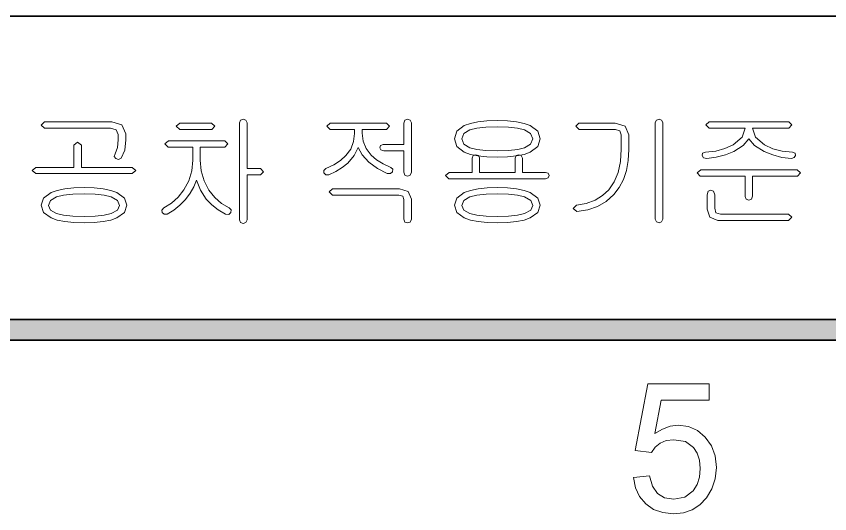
# Model space of a CAD drawing. Extents: x 23 to 417, y 3 to 294.
# Drawn here: x 231.19 to 249.96, y 5.75 to 17.24 of the extents above; entities that cross this region are included whole.
import ezdxf

# ---------------------------------------------------------------- set-up
doc = ezdxf.new("R2010")
doc.units = 0

msp = doc.modelspace()

# ---------------------------------------------------------------- linework, layer by layer
at = {"color": 7, "lineweight": 35}
for p, q in [((230.762, 17.237), (250.762, 17.237)), ((30.237, 10.238), (409.763, 10.238)), ((410.237, 9.762), (29.763, 9.762))]:
    msp.add_line(p, q, dxfattribs=at)
at = {"color": 7, "lineweight": 13}
for points in [[(236.517, 13.72), (236.517, 14.78), (236.488, 14.84), (236.428, 14.858), (236.369, 14.84), (236.342, 14.779), (236.342, 12.535), (236.369, 12.475), (236.428, 12.452), (236.488, 12.475), (236.517, 12.535), (236.517, 13.574), (236.829, 13.574), (236.896, 13.649), (236.829, 13.72)], [(240.309, 13.634), (240.309, 14.774), (240.28, 14.838), (240.221, 14.858), (240.16, 14.835), (240.134, 14.772), (240.134, 14.274), (239.658, 14.274), (239.599, 14.254), (239.58, 14.203), (239.605, 14.151), (239.672, 14.128), (240.134, 14.128), (240.134, 13.634), (240.16, 13.568), (240.221, 13.545), (240.28, 13.568)], [(246.113, 12.555), (246.113, 14.781), (246.084, 14.84), (246.026, 14.858), (245.964, 14.84), (245.938, 14.781), (245.938, 12.555), (245.964, 12.489), (246.026, 12.466), (246.084, 12.489)], [(233.399, 14.799), (231.84, 14.799), (231.763, 14.726), (231.84, 14.653), (233.369, 14.653), (233.494, 14.616), (233.542, 14.508), (233.542, 14.388), (233.528, 14.209), (233.471, 14.064), (233.454, 13.998), (233.491, 13.95), (233.548, 13.932), (233.609, 13.964), (233.697, 14.149), (233.717, 14.383), (233.717, 14.522), (233.629, 14.729)], [(235.697, 14.77), (234.968, 14.77), (234.885, 14.699), (234.968, 14.624), (235.708, 14.624), (235.774, 14.699)], [(239.735, 14.77), (238.435, 14.77), (238.356, 14.699), (238.433, 14.624), (238.996, 14.624), (238.996, 14.531), (238.975, 14.342), (238.909, 14.172), (238.8, 14.02), (238.676, 13.909), (238.52, 13.809), (238.333, 13.72), (238.285, 13.675), (238.29, 13.619), (238.336, 13.577), (238.404, 13.574), (238.566, 13.653), (238.712, 13.744), (238.84, 13.848), (238.988, 14.02), (239.083, 14.205), (239.17, 14.036), (239.331, 13.865), (239.526, 13.723), (239.747, 13.609), (239.824, 13.603), (239.875, 13.645), (239.88, 13.705), (239.832, 13.749), (239.656, 13.83), (239.505, 13.924), (239.382, 14.03), (239.265, 14.182), (239.195, 14.351), (239.171, 14.537), (239.171, 14.624), (239.735, 14.624), (239.807, 14.699)], [(242.292, 14.828), (242.053, 14.821), (241.846, 14.8), (241.672, 14.764), (241.531, 14.714), (241.358, 14.583), (241.301, 14.405), (241.358, 14.23), (241.531, 14.099), (241.672, 14.048), (241.846, 14.012), (242.053, 13.99), (242.292, 13.983), (242.53, 13.99), (242.736, 14.012), (242.91, 14.048), (243.051, 14.099), (243.226, 14.23), (243.284, 14.405), (243.226, 14.583), (243.051, 14.714), (242.91, 14.764), (242.736, 14.8), (242.53, 14.821)], [(242.291, 14.683), (242.552, 14.675), (242.761, 14.652), (242.918, 14.614), (243.061, 14.528), (243.109, 14.404), (243.061, 14.283), (242.918, 14.197), (242.762, 14.159), (242.553, 14.136), (242.291, 14.128), (242.027, 14.136), (241.817, 14.159), (241.661, 14.197), (241.522, 14.281), (241.476, 14.404), (241.522, 14.528), (241.661, 14.614), (241.818, 14.652), (242.028, 14.675)], [(245.01, 14.77), (244.177, 14.77), (244.101, 14.699), (244.179, 14.624), (245.016, 14.624), (245.117, 14.593), (245.151, 14.501), (245.151, 14.167), (245.133, 13.882), (245.079, 13.631), (244.991, 13.414), (244.866, 13.232), (244.721, 13.095), (244.548, 12.989), (244.346, 12.916), (244.116, 12.874), (244.042, 12.797), (244.128, 12.728), (244.38, 12.766), (244.605, 12.843), (244.805, 12.962), (244.978, 13.12), (245.103, 13.284), (245.201, 13.471), (245.27, 13.679), (245.312, 13.909), (245.326, 14.161), (245.326, 14.498), (245.239, 14.696)], [(249.017, 14.799), (247.184, 14.799), (247.105, 14.728), (247.181, 14.653), (248.009, 14.653), (247.939, 14.447), (247.731, 14.27), (247.543, 14.182), (247.332, 14.126), (247.099, 14.099), (247.029, 14.075), (247.017, 14.024), (247.048, 13.972), (247.125, 13.953), (247.346, 13.982), (247.554, 14.036), (247.749, 14.116), (247.966, 14.252), (248.096, 14.406), (248.23, 14.254), (248.45, 14.116), (248.648, 14.034), (248.857, 13.98), (249.077, 13.953), (249.145, 13.975), (249.176, 14.024), (249.164, 14.075), (249.105, 14.099), (248.865, 14.123), (248.648, 14.18), (248.456, 14.27), (248.252, 14.445), (248.184, 14.653), (249.017, 14.653), (249.088, 14.728)], [(232.521, 14.259), (232.521, 13.749), (231.644, 13.749), (231.559, 13.678), (231.645, 13.603), (233.865, 13.603), (233.951, 13.678), (233.864, 13.749), (232.696, 13.749), (232.696, 14.259), (232.607, 14.333)], [(236.002, 14.362), (234.702, 14.362), (234.622, 14.29), (234.699, 14.216), (235.263, 14.216), (235.263, 13.917), (235.241, 13.669), (235.173, 13.44), (235.061, 13.227), (234.929, 13.061), (234.773, 12.923), (234.594, 12.812), (234.548, 12.763), (234.557, 12.703), (234.602, 12.664), (234.671, 12.669), (234.824, 12.76), (234.967, 12.872), (235.098, 13.005), (235.206, 13.15), (235.29, 13.298), (235.349, 13.45), (235.439, 13.223), (235.577, 13.017), (235.703, 12.884), (235.85, 12.769), (236.016, 12.669), (236.096, 12.661), (236.144, 12.703), (236.153, 12.766), (236.104, 12.815), (235.926, 12.914), (235.77, 13.049), (235.637, 13.219), (235.527, 13.435), (235.46, 13.667), (235.438, 13.917), (235.438, 14.216), (236.002, 14.216), (236.073, 14.29)], [(242.876, 13.633), (242.876, 13.962), (242.846, 14.02), (242.788, 14.041), (242.727, 14.02), (242.701, 13.962), (242.701, 13.633), (241.884, 13.633), (241.884, 13.97), (241.855, 14.026), (241.796, 14.041), (241.735, 14.023), (241.709, 13.961), (241.709, 13.633), (241.183, 13.633), (241.096, 13.561), (241.173, 13.487), (243.405, 13.487), (243.465, 13.51), (243.488, 13.561), (243.465, 13.613), (243.401, 13.633)], [(249.215, 13.691), (246.986, 13.691), (246.901, 13.619), (246.972, 13.545), (248.009, 13.545), (248.009, 13.075), (248.036, 13.011), (248.096, 12.991), (248.154, 13.014), (248.184, 13.083), (248.184, 13.545), (249.221, 13.545), (249.292, 13.619)], [(232.755, 13.283), (232.517, 13.275), (232.311, 13.253), (232.137, 13.217), (231.993, 13.165), (231.821, 13.039), (231.763, 12.873), (231.821, 12.708), (231.993, 12.583), (232.137, 12.532), (232.311, 12.495), (232.517, 12.473), (232.755, 12.466), (232.991, 12.473), (233.196, 12.495), (233.37, 12.532), (233.513, 12.583), (233.688, 12.708), (233.746, 12.873), (233.688, 13.041), (233.513, 13.165), (233.371, 13.217), (233.197, 13.253), (232.992, 13.275)], [(240.038, 13.253), (238.489, 13.253), (238.413, 13.18), (238.489, 13.108), (240.019, 13.108), (240.108, 13.082), (240.134, 13.006), (240.134, 12.55), (240.16, 12.485), (240.221, 12.466), (240.28, 12.485), (240.309, 12.55), (240.309, 13.011), (240.238, 13.189)], [(242.292, 13.283), (242.055, 13.275), (241.849, 13.253), (241.674, 13.217), (241.531, 13.165), (241.358, 13.039), (241.301, 12.873), (241.358, 12.708), (241.531, 12.583), (241.674, 12.532), (241.849, 12.495), (242.055, 12.473), (242.292, 12.466), (242.528, 12.473), (242.733, 12.495), (242.908, 12.532), (243.051, 12.583), (243.226, 12.708), (243.284, 12.873), (243.226, 13.041), (243.051, 13.165), (242.909, 13.217), (242.735, 13.253), (242.529, 13.275)], [(247.309, 13.114), (247.28, 13.197), (247.221, 13.224), (247.16, 13.198), (247.134, 13.115), (247.134, 12.784), (247.199, 12.598), (247.379, 12.524), (249.014, 12.524), (249.088, 12.599), (249.014, 12.67), (247.445, 12.67), (247.337, 12.697), (247.309, 12.807)], [(232.755, 13.137), (233.013, 13.129), (233.222, 13.105), (233.383, 13.066), (233.524, 12.984), (233.571, 12.871), (233.524, 12.763), (233.383, 12.686), (233.222, 12.645), (233.013, 12.62), (232.755, 12.612), (232.495, 12.62), (232.284, 12.645), (232.123, 12.686), (231.984, 12.763), (231.938, 12.871), (231.984, 12.984), (232.123, 13.066), (232.284, 13.105), (232.495, 13.129)], [(242.292, 13.137), (242.55, 13.129), (242.76, 13.105), (242.921, 13.066), (243.062, 12.984), (243.109, 12.871), (243.062, 12.763), (242.921, 12.686), (242.76, 12.645), (242.55, 12.62), (242.292, 12.612), (242.032, 12.62), (241.822, 12.645), (241.661, 12.686), (241.522, 12.763), (241.476, 12.871), (241.522, 12.984), (241.661, 13.066), (241.822, 13.105), (242.032, 13.129)], [(245.431, 6.584), (245.806, 6.626), (245.872, 6.389), (245.988, 6.22), (246.151, 6.118), (246.362, 6.084), (246.618, 6.133), (246.811, 6.279), (246.901, 6.424), (246.955, 6.596), (246.973, 6.798), (246.956, 6.988), (246.905, 7.149), (246.821, 7.282), (246.631, 7.415), (246.365, 7.459), (246.192, 7.439), (246.05, 7.378), (245.937, 7.285), (245.848, 7.167), (245.473, 7.209), (245.764, 8.751), (247.181, 8.751), (247.181, 8.376), (246.073, 8.376), (245.93, 7.6), (246.103, 7.707), (246.282, 7.771), (246.466, 7.792), (246.701, 7.762), (246.909, 7.671), (247.092, 7.52), (247.234, 7.321), (247.319, 7.088), (247.348, 6.82), (247.322, 6.56), (247.246, 6.325), (247.119, 6.115), (246.967, 5.956), (246.79, 5.842), (246.588, 5.773), (246.36, 5.751), (246.113, 5.776), (245.898, 5.852), (245.716, 5.979), (245.574, 6.147), (245.478, 6.349)]]:
    msp.add_lwpolyline(points, close=True, dxfattribs=at)
at = {"color": 7, "lineweight": 5}
msp.add_solid([(29.763, 9.762), (30.237, 10.238), (410.237, 9.762), (409.763, 10.238)], dxfattribs=at)

doc.saveas('drawing.dxf')
